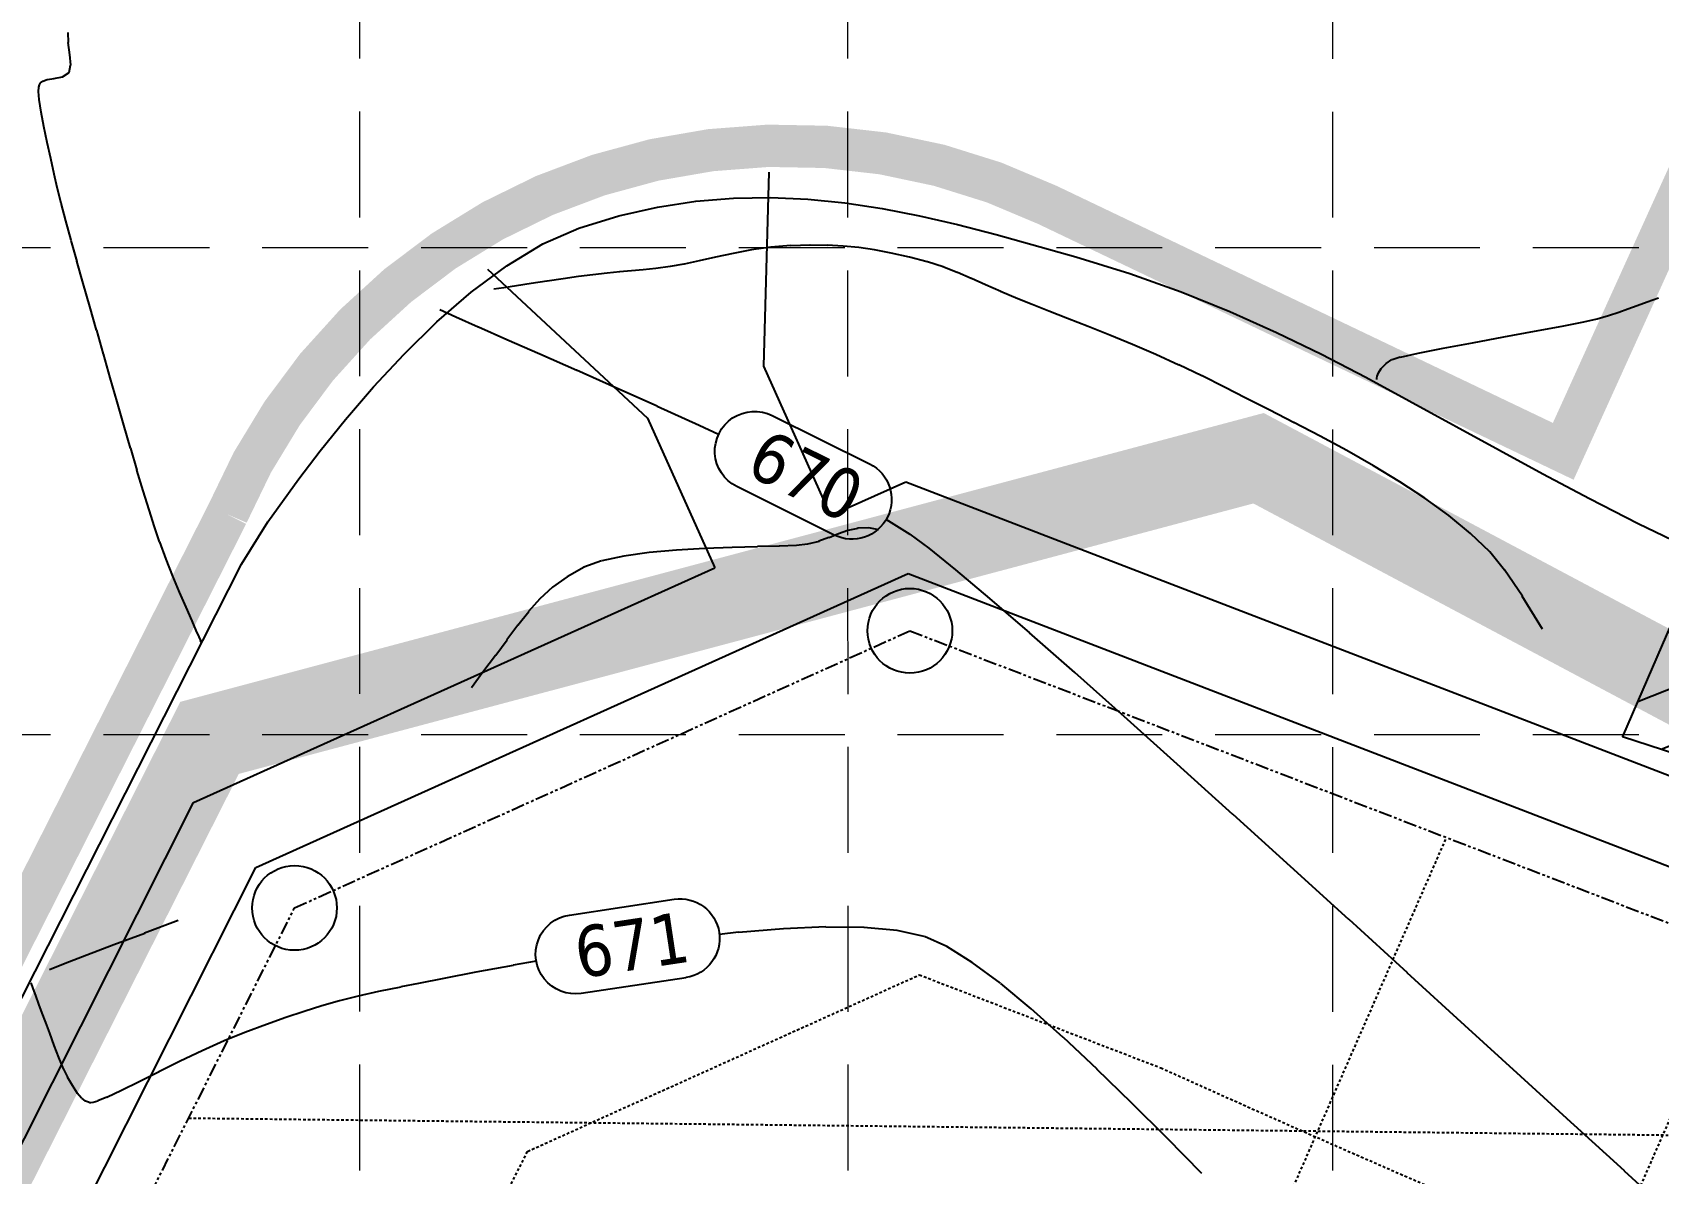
# Model space of a CAD drawing. Header units: inches. Extents: x 6967 to 7890, y 13663 to 15138.
# Drawn here: x 7183.2 to 7260, y 14356.8 to 14410.6 of the extents above; entities that cross this region are included whole.
import ezdxf

# ---------------------------------------------------------------- set-up
doc = ezdxf.new("R2010")
doc.units = ezdxf.units.IN
doc.header["$MEASUREMENT"] = 0
for name, pattern in [('CENTER2', [1.125, 0.75, -0.125, 0.125, -0.125]), ('DASHED', [0.75, 0.5, -0.25]), ('HIDDEN', [0.375, 0.25, -0.125]), ('xGWI003pt$0$HIDDEN2', [0.1875, 0.125, -0.0625]), ('xGWI003pt$0$PHANTOM2', [1.25, 0.625, -0.125, 0.125, -0.125, 0.125, -0.125])]:
    doc.linetypes.add(name, pattern=pattern)
for name, color, linetype in [('EC', 35, 'Continuous'), ('GRID', 254, 'HIDDEN'), ('LIMITS OF DISTURBANCE', 1, 'HIDDEN'), ('PC', 35, 'Continuous'), ('SILT FENCE', 200, 'Continuous'), ('V-ROAD-BACK-P', 2, 'Continuous'), ('V-STRM-CNTR-E', 11, 'CENTER2'), ('V-STRM-UNDR-E', 15, 'Continuous'), ('XGWI003AR$0$C-SITE-WALK-N', 2, 'Continuous'), ('xGWI003pt$0$C-BNDY-E', 3, 'xGWI003pt$0$PHANTOM2'), ('xGWI003pt$0$C-EASE-WATR-N', 2, 'xGWI003pt$0$HIDDEN2'), ('xGWI003pt$0$C-ESMT-ELEC', 14, 'xGWI003pt$0$HIDDEN2'), ('xGWI003pt$0$TXU-ESMT', 2, 'xGWI003pt$0$HIDDEN2'), ('XGWI003WS$0$C-UTIL-BORE-N', 6, 'Continuous')]:
    doc.layers.add(name, color=color, linetype=linetype)
doc.styles.add('L50', font='TAHOMA.TTF', dxfattribs={"height": 2})

msp = doc.modelspace()

# ---------------------------------------------------------------- hatches: boundary and pattern name
at = {"layer": 'XGWI003WS$0$C-UTIL-BORE-N'}
h = msp.add_hatch(dxfattribs=at)
h.set_pattern_fill('ANSI31', color=256, scale=20, angle=-23.3952, style=0)
h.set_pattern_definition([(21.604805, (-5524.6188, 4325.7962), (-0.9205063, 2.32436403), [])])
h.paths.add_polyline_path([(7262.152, 14376.155), (7305.814, 14477.076), (7302.143, 14478.664), (7258.33, 14377.395)])

# ---------------------------------------------------------------- linework, layer by layer
at = {"layer": 'defpoints'}
for centre in [(7224.672, 14382.394), (7195.614, 14369.308)]:
    msp.add_circle(centre, 2, dxfattribs=at)
at = {"layer": 'EC', "color": 35, "extrusion": (0.999591, 0.028593, 0), "elevation": 7594.026}
msp.add_lwpolyline([(14198.843, 670), (14199.31, 670)], dxfattribs=at)
at = {"layer": 'EC', "color": 35}
for points, elevation in [([(7185.002, 14409.597), (7184.927, 14410.176)], 670), ([(7184.665, 14408.548), (7184.971, 14408.748)], 670), ([(7183.934, 14405.457), (7183.776, 14406.202)], 670), ([(7184.103, 14404.692), (7183.934, 14405.457)], 670), ([(7184.267, 14403.948), (7184.103, 14404.692)], 670), ([(7184.595, 14402.589), (7184.41, 14403.326)], 670), ([(7223.007, 14400.377), (7222.261, 14400.486)], 670), ([(7223.794, 14400.228), (7223.007, 14400.377)], 670), ([(7216.325, 14400.217), (7215.497, 14400.037)], 670), ([(7224.653, 14400.037), (7223.794, 14400.228)], 670), ([(7208.297, 14399.015), (7207.54, 14398.904)], 670), ([(7209.029, 14399.118), (7208.297, 14399.015)], 670), ([(7209.697, 14399.206), (7209.029, 14399.118)], 670), ([(7211.522, 14399.39), (7210.966, 14399.341)], 670), ([(7227.57, 14399.032), (7226.916, 14399.312)], 670), ([(7185.948, 14397.705), (7185.638, 14398.793)], 670), ([(7206.102, 14398.687), (7205.498, 14398.595)], 670), ([(7228.96, 14398.411), (7228.239, 14398.732)], 670), ([(7186.267, 14396.592), (7185.948, 14397.705)], 670), ([(7231.234, 14397.491), (7230.445, 14397.8)], 670), ([(7258.144, 14397.432), (7258.583, 14397.59)], 669), ([(7233.087, 14396.762), (7232.121, 14397.144)], 670), ([(7234.114, 14396.348), (7233.087, 14396.762)], 670), ([(7252.723, 14396.268), (7254.172, 14396.535)], 669), ([(7254.172, 14396.535), (7255.47, 14396.777)], 669), ([(7255.47, 14396.777), (7256.495, 14396.979)], 669), ([(7256.495, 14396.979), (7257.125, 14397.121)], 669), ([(7257.125, 14397.121), (7257.669, 14397.278)], 669), ([(7236.279, 14395.435), (7235.184, 14395.905)], 670), ([(7186.913, 14394.336), (7186.59, 14395.466)], 670), ([(7237.38, 14394.942), (7236.279, 14395.435)], 670), ([(7247.164, 14395.011), (7247.436, 14395.207)], 669), ([(7187.237, 14393.208), (7186.913, 14394.336)], 670), ([(7246.797, 14394.582), (7246.932, 14394.782)], 669), ([(7241.632, 14392.825), (7240.529, 14393.383)], 670), ([(7244.042, 14391.582), (7242.811, 14392.223)], 670), ([(7245.301, 14390.901), (7244.042, 14391.582)], 670), ([(7247.803, 14389.433), (7246.563, 14390.184)], 670), ([(7248.996, 14388.65), (7247.803, 14389.433)], 670), ([(7189.008, 14387.299), (7188.747, 14388.106)], 670), ([(7250.119, 14387.836), (7248.996, 14388.65)], 670), ([(7223.203, 14387.168), (7222.733, 14387.253)], 671), ([(7189.871, 14384.977), (7189.553, 14385.776)], 670), ([(7212.366, 14386.089), (7211.161, 14385.924)], 671), ([(7217.476, 14386.365), (7216.282, 14386.332)], 671), ([(7219.316, 14386.428), (7218.508, 14386.394)], 671), ([(7219.834, 14386.481), (7219.316, 14386.428)], 671), ([(7209.285, 14385.398), (7208.483, 14384.948)], 671), ([(7190.188, 14384.216), (7189.871, 14384.977)], 670), ([(7207.8, 14384.448), (7207.204, 14383.897)], 671), ([(7208.483, 14384.948), (7207.8, 14384.448)], 671), ([(7190.493, 14383.508), (7190.188, 14384.216)], 670), ([(7207.204, 14383.897), (7206.667, 14383.298)], 671), ([(7190.974, 14382.415), (7190.775, 14382.868)], 670), ([(7191.105, 14382.114), (7190.974, 14382.415)], 670)]:
    msp.add_lwpolyline(points, dxfattribs=dict(at, elevation=elevation))
at = {"layer": 'EC', "color": 35, "extrusion": (0.995569, 0.094036, 0), "elevation": 8508.179}
msp.add_lwpolyline([(13669.595, 670), (13670.099, 670)], dxfattribs=at)
at = {"layer": 'EC', "color": 35, "extrusion": (0.975421, -0.220351, 0), "elevation": 3833.381}
msp.add_lwpolyline([(15637.807, 670), (15638.162, 670)], dxfattribs=at)
at = {"layer": 'EC', "color": 35, "extrusion": (0.998365, -0.057166, 0), "elevation": 6348.145}
msp.add_lwpolyline([(14794.947, 670), (14795.157, 670)], dxfattribs=at)
at = {"layer": 'EC', "color": 35, "extrusion": (0.971897, -0.235406, 0), "elevation": 3589.918}
msp.add_lwpolyline([(15694.207, 670), (15694.312, 670)], dxfattribs=at)
at = {"layer": 'EC', "color": 35, "extrusion": (0.908614, -0.417637, 0), "elevation": 509.704}
msp.add_lwpolyline([(16091.586, 670), (16091.628, 670)], dxfattribs=at)
at = {"layer": 'EC', "color": 35, "extrusion": (0.817747, -0.575578, 0), "elevation": -2418.693}
msp.add_lwpolyline([(15916.979, 670), (15917.047, 670)], dxfattribs=at)
at = {"layer": 'EC', "color": 35, "extrusion": (-0.636659, 0.771145, 0), "elevation": 6537.343}
msp.add_lwpolyline([(-14712.77, 670), (-14712.904, 670)], dxfattribs=at)
at = {"layer": 'EC', "color": 35, "extrusion": (0.357322, -0.933981, 0), "elevation": -10890.219}
msp.add_lwpolyline([(11857.888, 670), (11858.105, 670)], dxfattribs=at)
at = {"layer": 'EC', "color": 35, "extrusion": (-0.160479, 0.987039, 0), "elevation": 13068.809}
msp.add_lwpolyline([(-9403.073, 670), (-9403.401, 670)], dxfattribs=at)
at = {"layer": 'EC', "color": 35, "extrusion": (0.178096, -0.984013, 0), "elevation": -12898.645}
msp.add_lwpolyline([(9635.489, 670), (9635.903, 670)], dxfattribs=at)
at = {"layer": 'EC', "color": 35, "extrusion": (0.997751, 0.067033, 0), "elevation": 8133.174}
msp.add_lwpolyline([(13893.54, 670), (13893.915, 670)], dxfattribs=at)
at = {"layer": 'EC', "color": 35, "extrusion": (0.989611, 0.143774, 0), "elevation": 9180.349}
msp.add_lwpolyline([(13224.388, 670), (13224.983, 670)], dxfattribs=at)
at = {"layer": 'EC', "color": 35, "extrusion": (0.982524, 0.186138, 0), "elevation": 9739.769}
msp.add_lwpolyline([(12817.262, 670), (12817.961, 670)], dxfattribs=at)
at = {"layer": 'EC', "color": 35, "extrusion": (0.974492, 0.224421, 0), "elevation": 10233.56}
msp.add_lwpolyline([(12423.598, 670), (12424.237, 670)], dxfattribs=at)
at = {"layer": 'EC', "color": 35, "extrusion": (0.966994, 0.254798, 0), "elevation": 10617.211}
msp.add_lwpolyline([(12095.738, 670), (12096.603, 670)], dxfattribs=at)
at = {"layer": 'EC', "color": 35, "extrusion": (0.964871, 0.262726, 0), "elevation": 10716.126}
msp.add_lwpolyline([(12007.238, 670), (12008.193, 670)], dxfattribs=at)
at = {"layer": 'EC', "color": 35, "extrusion": (0.963377, 0.26815, 0), "elevation": 10783.513}
msp.add_lwpolyline([(11945.726, 670), (11946.755, 670)], dxfattribs=at)
at = {"layer": 'EC', "color": 35, "extrusion": (0.184316, -0.982867, 0), "elevation": -12823.414}
msp.add_lwpolyline([(9747.767, 670), (9746.88, 670)], dxfattribs=at)
at = {"layer": 'EC', "color": 35, "extrusion": (0.138122, -0.990415, 0), "elevation": -13265.501}
msp.add_lwpolyline([(9137.952, 670), (9137.033, 670)], dxfattribs=at)
at = {"layer": 'EC', "color": 35, "extrusion": (0.07486, -0.997194, 0), "elevation": -13819.754}
msp.add_lwpolyline([(8276.818, 670), (8275.874, 670)], dxfattribs=at)
at = {"layer": 'EC', "color": 35, "extrusion": (0.025109, -0.999685, 0), "elevation": -14214.771}
msp.add_lwpolyline([(7579.264, 670), (7578.363, 670)], dxfattribs=at)
at = {"layer": 'EC', "color": 35, "extrusion": (-0.007395, -0.999973, 0), "elevation": -14453.596}
msp.add_lwpolyline([(7114.078, 670), (7113.263, 670)], dxfattribs=at)
at = {"layer": 'EC', "color": 35, "extrusion": (-0.049263, -0.998786, 0), "elevation": -14738.828}
msp.add_lwpolyline([(6503.337, 670), (6502.576, 670)], dxfattribs=at)
at = {"layer": 'EC', "color": 35, "extrusion": (-0.096885, -0.995296, 0), "elevation": -15032.471}
msp.add_lwpolyline([(5793.087, 670), (5792.346, 670)], dxfattribs=at)
at = {"layer": 'EC', "color": 35, "extrusion": (0.962347, 0.271825, 0), "elevation": 10829.023}
msp.add_lwpolyline([(11903.398, 670), (11904.486, 670)], dxfattribs=at)
at = {"layer": 'EC', "color": 35, "extrusion": (0.126473, -0.99197, 0), "elevation": -13371.668}
msp.add_lwpolyline([(8976.582, 670), (8975.903, 670)], dxfattribs=at)
at = {"layer": 'EC', "color": 35, "extrusion": (0.17116, -0.985243, 0), "elevation": -12952.46}
msp.add_lwpolyline([(9572.202, 670), (9571.536, 670)], dxfattribs=at)
at = {"layer": 'EC', "color": 35, "extrusion": (0.211551, -0.977367, 0), "elevation": -12547.66}
msp.add_lwpolyline([(10097.74, 670), (10097.004, 670)], dxfattribs=at)
at = {"layer": 'EC', "color": 35, "extrusion": (0.223297, -0.97475, 0), "elevation": -12425.244}
msp.add_lwpolyline([(10248.793, 670), (10247.997, 670)], dxfattribs=at)
at = {"layer": 'EC', "color": 35, "extrusion": (-0.255606, -0.966781, 0), "elevation": -15768.348}
msp.add_lwpolyline([(3304.787, 670), (3303.916, 670)], dxfattribs=at)
at = {"layer": 'EC', "color": 35, "extrusion": (-0.309415, -0.950927, 0), "elevation": -15928.85}
msp.add_lwpolyline([(2416.181, 670), (2415.402, 670)], dxfattribs=at)
at = {"layer": 'EC', "color": 35, "extrusion": (0.148337, -0.988937, 0), "elevation": -13170.465}
msp.add_lwpolyline([(9263.688, 670), (9262.936, 670)], dxfattribs=at)
at = {"layer": 'EC', "color": 35, "extrusion": (0.114439, -0.99343, 0), "elevation": -13479.534}
msp.add_lwpolyline([(8810.844, 670), (8810.165, 670)], dxfattribs=at)
at = {"layer": 'EC', "color": 35, "extrusion": (0.096763, -0.995307, 0), "elevation": -13634.014}
msp.add_lwpolyline([(8570.457, 670), (8569.859, 670)], dxfattribs=at)
at = {"layer": 'EC', "color": 35, "extrusion": (0.090393, -0.995906, 0), "elevation": -13688.57}
msp.add_lwpolyline([(8484.161, 670), (8483.603, 670)], dxfattribs=at)
at = {"layer": 'EC', "color": 35, "extrusion": (0.104969, -0.994475, 0), "elevation": -13562.847}
msp.add_lwpolyline([(8684.326, 670), (8683.729, 670)], dxfattribs=at)
at = {"layer": 'EC', "color": 35, "extrusion": (-0.358087, -0.933688, 0), "elevation": -16032.333}
msp.add_lwpolyline([(1591.474, 670), (1590.747, 670)], dxfattribs=at)
at = {"layer": 'EC', "color": 35, "extrusion": (-0.409583, -0.912273, 0), "elevation": -16096.136}
msp.add_lwpolyline([(696.657, 670), (695.924, 670)], dxfattribs=at)
at = {"layer": 'EC', "color": 35, "extrusion": (0.147448, -0.98907, 0), "elevation": -13178.78}
msp.add_lwpolyline([(9249.784, 670), (9249.301, 670)], dxfattribs=at)
at = {"layer": 'EC', "color": 35, "extrusion": (0.150083, -0.988673, 0), "elevation": -13154.087}
msp.add_lwpolyline([(9286.179, 670), (9285.477, 670)], dxfattribs=at)
at = {"layer": 'EC', "color": 35, "extrusion": (0.388492, 0.921452, 0), "elevation": 16075.84}
msp.add_lwpolyline([(-1068.346, 670), (-1067.465, 670)], dxfattribs=at)
at = {"layer": 'EC', "color": 35, "extrusion": (-0.37049, -0.928837, 0), "elevation": -16052.009}
msp.add_lwpolyline([(1381.663, 670), (1380.938, 670)], dxfattribs=at)
at = {"layer": 'EC', "color": 35, "extrusion": (0.340156, -0.940369, 0), "elevation": -11070.005}
msp.add_lwpolyline([(11724.146, 669), (11724.714, 669)], dxfattribs=at)
at = {"layer": 'EC', "color": 35, "extrusion": (-0.364382, -0.93125, 0), "elevation": -16042.589}
msp.add_lwpolyline([(1488.851, 670), (1487.899, 670)], dxfattribs=at)
at = {"layer": 'EC', "color": 35, "extrusion": (0.310192, -0.950674, 0), "elevation": -11435.846}
msp.add_lwpolyline([(11365.597, 669), (11366.096, 669)], dxfattribs=at)
at = {"layer": 'EC', "color": 35, "extrusion": (0.352628, -0.935764, 0), "elevation": -10913.163}
msp.add_lwpolyline([(11869.309, 669), (11869.776, 669)], dxfattribs=at)
at = {"layer": 'EC', "color": 35, "extrusion": (-0.352581, 0.935781, 0), "elevation": 10913.755}
msp.add_lwpolyline([(-11869.231, 669), (-11869.732, 669)], dxfattribs=at)
at = {"layer": 'EC', "color": 35, "extrusion": (0.96122, 0.275784, 0), "elevation": 10877.936}
msp.add_lwpolyline([(11855.254, 670), (11856.424, 670)], dxfattribs=at)
at = {"layer": 'EC', "color": 35, "extrusion": (-0.382702, -0.923872, 0), "elevation": -16068.891}
msp.add_lwpolyline([(1175.036, 670), (1173.878, 670)], dxfattribs=at)
at = {"layer": 'EC', "color": 35, "extrusion": (0.183874, -0.98295, 0), "elevation": -12817.224}
msp.add_lwpolyline([(9773.247, 669), (9774.661, 669)], dxfattribs=at)
at = {"layer": 'EC', "color": 35, "extrusion": (0.180761, -0.983527, 0), "elevation": -12848.11}
msp.add_lwpolyline([(9734.027, 669), (9735.532, 669)], dxfattribs=at)
at = {"layer": 'EC', "color": 35, "extrusion": (-0.701742, 0.712431, 0), "elevation": 5169.82}
msp.add_lwpolyline([(-15264.362, 669), (-15264.688, 669)], dxfattribs=at)
at = {"layer": 'EC', "color": 35, "extrusion": (0.285592, -0.958351, 0), "elevation": -11725.852}
msp.add_lwpolyline([(11056.75, 669), (11057.159, 669)], dxfattribs=at)
at = {"layer": 'EC', "color": 35, "extrusion": (0.210798, -0.97753, 0), "elevation": -12544.024}
msp.add_lwpolyline([(10119.477, 669), (10120.342, 669)], dxfattribs=at)
at = {"layer": 'EC', "color": 35, "extrusion": (0.191653, -0.981463, 0), "elevation": -12739.421}
msp.add_lwpolyline([(9873.249, 669), (9874.449, 669)], dxfattribs=at)
at = {"layer": 'EC', "color": 35, "extrusion": (0.426781, 0.904355, 0), "elevation": 16106.914}
msp.add_lwpolyline([(-402.871, 670), (-401.667, 670)], dxfattribs=at)
at = {"layer": 'EC', "color": 35, "extrusion": (-0.448826, -0.893619, 0), "elevation": -16111.95}
msp.add_lwpolyline([(9.03, 670), (7.845, 670)], dxfattribs=at)
at = {"layer": 'EC', "color": 35, "extrusion": (0.989555, -0.144154, 0), "elevation": 5096.038}
msp.add_lwpolyline([(15288.615, 669), (15288.723, 669)], dxfattribs=at)
at = {"layer": 'EC', "color": 35, "extrusion": (0.999994, 0.00337, 0), "elevation": 7295.195}
msp.add_lwpolyline([(14369.758, 669), (14369.811, 669)], dxfattribs=at)
at = {"layer": 'EC', "color": 35, "extrusion": (0.935968, -0.352084, 0), "elevation": 1714.669}
msp.add_lwpolyline([(16024.187, 669), (16024.355, 669)], dxfattribs=at)
at = {"layer": 'EC', "color": 35, "extrusion": (-0.456272, -0.88984, 0), "elevation": -16111.464}
msp.add_lwpolyline([(-124.382, 670), (-125.508, 670)], dxfattribs=at)
at = {"layer": 'EC', "color": 35, "extrusion": (0.961035, 0.276427, 0), "elevation": 10885.855}
msp.add_lwpolyline([(11844.473, 670), (11845.63, 670)], dxfattribs=at)
at = {"layer": 'EC', "color": 35, "extrusion": (0.45413, 0.890935, 0), "elevation": 16111.719}
msp.add_lwpolyline([(83.062, 670), (84.386, 670)], dxfattribs=at)
at = {"layer": 'EC', "color": 35, "extrusion": (0.960355, 0.278781, 0), "elevation": 10914.841}
msp.add_lwpolyline([(11816.641, 670), (11817.767, 670)], dxfattribs=at)
at = {"layer": 'EC', "color": 35, "extrusion": (0.959251, 0.282556, 0), "elevation": 10961.243}
msp.add_lwpolyline([(11772.532, 670), (11773.611, 670)], dxfattribs=at)
at = {"layer": 'EC', "color": 35, "extrusion": (-0.494006, -0.869459, 0), "elevation": -16091.514}
msp.add_lwpolyline([(-808.25, 670), (-809.701, 670)], dxfattribs=at)
at = {"layer": 'EC', "color": 35, "extrusion": (0.957596, 0.288113, 0), "elevation": 11029.31}
msp.add_lwpolyline([(11707.769, 670), (11708.786, 670)], dxfattribs=at)
at = {"layer": 'EC', "color": 35, "extrusion": (0.95517, 0.296058, 0), "elevation": 11126.188}
msp.add_lwpolyline([(11614.802, 670), (11615.742, 670)], dxfattribs=at)
at = {"layer": 'EC', "color": 35, "extrusion": (0.633852, 0.773454, 0), "elevation": 15723.836}
msp.add_lwpolyline([(3510.799, 670), (3512.128, 670)], dxfattribs=at)
at = {"layer": 'EC', "color": 35, "extrusion": (0.945994, 0.324185, 0), "elevation": 11464.898}
msp.add_lwpolyline([(11278.988, 670), (11279.73, 670)], dxfattribs=at)
at = {"layer": 'EC', "color": 35, "extrusion": (0.937457, 0.3481, 0), "elevation": 11747.592}
msp.add_lwpolyline([(10983.364, 670), (10984.241, 670)], dxfattribs=at)
at = {"layer": 'EC', "color": 35, "extrusion": (0.242995, -0.970028, 0), "elevation": -12200.897}
msp.add_lwpolyline([(10499.843, 671), (10499.282, 671)], dxfattribs=at)
at = {"layer": 'EC', "color": 35, "extrusion": (0.341175, -0.94, 0), "elevation": -11060.008}
msp.add_lwpolyline([(11696.012, 671), (11695.505, 671)], dxfattribs=at)
at = {"layer": 'EC', "color": 35, "extrusion": (0.377265, -0.926105, 0), "elevation": -10599.501}
msp.add_lwpolyline([(12115.388, 671), (12114.91, 671)], dxfattribs=at)
at = {"layer": 'EC', "color": 35, "extrusion": (0.336966, -0.941517, 0), "elevation": -11112.237}
msp.add_lwpolyline([(11647.364, 671), (11646.898, 671)], dxfattribs=at)
at = {"layer": 'EC', "color": 35, "extrusion": (0.217467, -0.976068, 0), "elevation": -12472.317}
msp.add_lwpolyline([(10178.113, 671), (10177.633, 671)], dxfattribs=at)
at = {"layer": 'EC', "color": 35, "extrusion": (0.040423, -0.999183, 0), "elevation": -14083.532}
msp.add_lwpolyline([(7798.4, 671), (7797.871, 671)], dxfattribs=at)
at = {"layer": 'EC', "color": 35, "extrusion": (0.691259, 0.722607, 0), "elevation": 15408.564}
msp.add_lwpolyline([(4704.153, 670), (4705.409, 670)], dxfattribs=at)
at = {"layer": 'EC', "color": 35, "extrusion": (0.211454, -0.977388, 0), "elevation": -12535.796}
msp.add_lwpolyline([(10090.068, 671), (10088.995, 671)], dxfattribs=at)
at = {"layer": 'EC', "color": 35, "extrusion": (0.088862, -0.996044, 0), "elevation": -13688.276}
msp.add_lwpolyline([(8463.507, 671), (8462.204, 671)], dxfattribs=at)
at = {"layer": 'EC', "color": 35, "extrusion": (0.058006, -0.998316, 0), "elevation": -13943.549}
msp.add_lwpolyline([(8037.328, 671), (8035.999, 671)], dxfattribs=at)
at = {"layer": 'EC', "color": 35, "extrusion": (0.038389, -0.999263, 0), "elevation": -14098.7}
msp.add_lwpolyline([(7763.242, 671), (7761.949, 671)], dxfattribs=at)
at = {"layer": 'EC', "color": 35, "extrusion": (0.02755, -0.99962, 0), "elevation": -14182.067}
msp.add_lwpolyline([(7612.107, 671), (7611.074, 671)], dxfattribs=at)
at = {"layer": 'EC', "color": 35, "extrusion": (0.775996, 0.630738, 0), "elevation": 14701.443}
msp.add_lwpolyline([(6588.316, 670), (6589.422, 670)], dxfattribs=at)
at = {"layer": 'EC', "color": 35, "extrusion": (0.339716, -0.940528, 0), "elevation": -11080.766}
msp.add_lwpolyline([(11668.36, 671), (11667.48, 671)], dxfattribs=at)
at = {"layer": 'EC', "color": 35, "extrusion": (0.826975, 0.562239, 0), "elevation": 14085.802}
msp.add_lwpolyline([(7816.971, 670), (7818.473, 670)], dxfattribs=at)
at = {"layer": 'EC', "color": 35, "extrusion": (0.915539, 0.402229, 0), "elevation": 12368.642}
msp.add_lwpolyline([(10275.74, 670), (10276.439, 670)], dxfattribs=at)
at = {"layer": 'EC', "color": 35, "extrusion": (0.851035, 0.525109, 0), "elevation": 13726.241}
msp.add_lwpolyline([(8430.551, 670), (8432.387, 670)], dxfattribs=at)
at = {"layer": 'EC', "color": 35, "extrusion": (0.785824, -0.61845, 0), "elevation": -3232.173}
msp.add_lwpolyline([(15759.708, 671), (15758.886, 671)], dxfattribs=at)
at = {"layer": 'EC', "color": 35, "extrusion": (0.920069, 0.391757, 0), "elevation": 12250.61}
msp.add_lwpolyline([(10415.166, 670), (10415.361, 670)], dxfattribs=at)
at = {"layer": 'EC', "color": 35, "extrusion": (0.922687, 0.385551, 0), "elevation": 12180.17}
msp.add_lwpolyline([(10497.365, 670), (10497.456, 670)], dxfattribs=at)
at = {"layer": 'EC', "color": 35, "extrusion": (0.805854, -0.592114, 0), "elevation": -2709.05}
msp.add_lwpolyline([(15856.331, 671), (15855.417, 671)], dxfattribs=at)
at = {"layer": 'EC', "color": 35, "extrusion": (0.805054, -0.593202, 0), "elevation": -2730.477}
msp.add_lwpolyline([(15853.514, 671), (15852.655, 671)], dxfattribs=at)
at = {"layer": 'EC', "color": 35, "extrusion": (0.791374, -0.611332, 0), "elevation": -3089.774}
msp.add_lwpolyline([(15785.642, 671), (15784.657, 671)], dxfattribs=at)
at = {"layer": 'EC', "color": 35, "extrusion": (0.812104, -0.583513, 0), "elevation": -2540.371}
msp.add_lwpolyline([(15882.336, 671), (15881.424, 671)], dxfattribs=at)
at = {"layer": 'EC', "color": 35, "extrusion": (0.352403, -0.935848, 0), "elevation": -10913.104}
msp.add_lwpolyline([(11790.751, 671), (11789.195, 671)], dxfattribs=at)
at = {"layer": 'EC', "color": 35, "extrusion": (-0.356083, 0.934454, 0), "elevation": 10866.626}
msp.add_lwpolyline([(-11835.29, 671), (-11833.6, 671)], dxfattribs=at)
at = {"layer": 'EC', "color": 35, "extrusion": (-0.352577, 0.935783, 0), "elevation": 10910.922}
msp.add_lwpolyline([(-11791.214, 671), (-11789.852, 671)], dxfattribs=at)
at = {"layer": 'EC', "color": 35, "extrusion": (0.377504, -0.926008, 0), "elevation": -10591.377}
msp.add_lwpolyline([(12076.641, 671), (12075.845, 671)], dxfattribs=at)
at = {"layer": 'EC', "color": 35, "extrusion": (0.358644, -0.933474, 0), "elevation": -10834.151}
msp.add_lwpolyline([(11860.439, 671), (11859.33, 671)], dxfattribs=at)
at = {"layer": 'GRID', "color": 252, "linetype": 'HIDDEN', "lineweight": 0, "ltscale": 20}
for p, q in [((7198.696, 13779.412), (7198.701, 15112.656)), ((7221.761, 13779.409), (7221.737, 15112.651)), ((7244.621, 13779.405), (7244.667, 15112.648)), ((6991.593, 14400.5), (7865.68, 14400.5)), ((6991.593, 14377.497), (7865.68, 14377.497))]:
    msp.add_line(p, q, dxfattribs=at)
at = {"layer": 'LIMITS OF DISTURBANCE', "linetype": 'DASHED', "ltscale": 25, "const_width": 2}
msp.add_lwpolyline([(7626.68, 14301.006), (7537.696, 14305.63), (7486.929, 14312.377), (7396.549, 14337.663), (7372.92, 14344.826), (7341.409, 14355.654), (7272.761, 14383.79), (7321.112, 14493.627), (7084.447, 14614.894), (7078.433, 14602.87), (7300.437, 14489.887), (7255.526, 14390.868), (7231.156, 14402.508, 0.426649), (7192.435, 14387.891), (7143.122, 14290.437, 0.055483), (7100.956, 14177.591), (7091.992, 14135.021), (7118.278, 14130.517), (7275.487, 14103.266), (7373.361, 14083.725), (7470.495, 14064.556), (7646.846, 14024.455)], format="xyb", dxfattribs=at)
at = {"layer": 'PC', "color": 25}
for points, elevation in [([(7203.227, 14397.2), (7202.477, 14397.545)], 670), ([(7207.195, 14395.454), (7205.633, 14396.138)], 670), ([(7215.634, 14391.662), (7214.726, 14392.085)], 670), ([(7226.846, 14385.267), (7225.578, 14386.29)], 670), ([(7232.459, 14380.419), (7230.327, 14382.292)], 670), ([(7237.3, 14376.095), (7234.797, 14378.34)], 670), ([(7239.929, 14373.724), (7237.3, 14376.095)], 670), ([(7245.399, 14368.759), (7242.642, 14371.265)], 670), ([(7218.702, 14368.327), (7216.58, 14368.155)], 671), ([(7220.696, 14368.41), (7218.702, 14368.327)], 671), ([(7226.417, 14367.482), (7225.359, 14367.952)], 671), ([(7204.177, 14366.269), (7202.672, 14365.978)], 671), ([(7183.542, 14364.771), (7183.397, 14365.167)], 671), ([(7198.622, 14365.146), (7197.743, 14364.923)], 671), ([(7199.574, 14365.362), (7198.622, 14365.146)], 671), ([(7201.472, 14365.741), (7200.632, 14365.576)], 671), ([(7183.703, 14364.34), (7183.542, 14364.771)], 671), ([(7183.873, 14363.892), (7183.703, 14364.34)], 671), ([(7194.289, 14363.8), (7193.273, 14363.427)], 671), ([(7195.211, 14364.129), (7194.289, 14363.8)], 671), ([(7253.524, 14361.347), (7250.88, 14363.76)], 670), ([(7184.264, 14362.817), (7184.059, 14363.388)], 671), ([(7184.478, 14362.241), (7184.264, 14362.817)], 671), ([(7192.284, 14363.03), (7191.252, 14362.567)], 671), ([(7190.214, 14362.071), (7189.207, 14361.571)], 671), ([(7191.252, 14362.567), (7190.214, 14362.071)], 671), ([(7185.361, 14360.553), (7185.132, 14360.917)], 671), ([(7187.438, 14360.686), (7186.75, 14360.363)], 671), ([(7185.954, 14360.111), (7185.88, 14360.13)], 671), ([(7185.992, 14360.107), (7185.954, 14360.111)], 671)]:
    msp.add_lwpolyline(points, dxfattribs=dict(at, elevation=elevation))
at = {"layer": 'PC', "color": 25, "extrusion": (-0.406007, -0.91387, 0), "elevation": -16081.729}
msp.add_lwpolyline([(738.615, 670), (737.447, 670)], dxfattribs=at)
at = {"layer": 'PC', "color": 25, "extrusion": (-0.401906, -0.915681, 0), "elevation": -16078.256}
msp.add_lwpolyline([(812.172, 670), (810.711, 670)], dxfattribs=at)
at = {"layer": 'PC', "color": 25, "extrusion": (-0.402441, -0.915446, 0), "elevation": -16078.73}
msp.add_lwpolyline([(806.381, 670), (804.483, 670)], dxfattribs=at)
at = {"layer": 'PC', "color": 25, "extrusion": (-0.405248, -0.914207, 0), "elevation": -16081.129}
msp.add_lwpolyline([(759.069, 670), (757.028, 670)], dxfattribs=at)
at = {"layer": 'PC', "color": 25, "extrusion": (0.409471, 0.912323, 0), "elevation": 16084.468}
msp.add_lwpolyline([(-686.833, 670), (-684.699, 670)], dxfattribs=at)
at = {"layer": 'PC', "color": 25, "extrusion": (-0.415208, -0.909726, 0), "elevation": -16088.474}
msp.add_lwpolyline([(587.714, 670), (585.537, 670)], dxfattribs=at)
at = {"layer": 'PC', "color": 25, "linetype": 'Continuous', "extrusion": (-0.44568, -0.895192, 0)}
for points, elevation in [([(47.174, 670), (52.309, 670)], -16101.104), ([(52.309, 670), (47.174, 670)], -16097.356)]:
    msp.add_lwpolyline(points, dxfattribs=dict(at, elevation=elevation))
at = {"layer": 'PC', "color": 25, "extrusion": (-0.526697, -0.850053, 0), "elevation": -16034.889}
msp.add_lwpolyline([(-1436.197, 670), (-1437.522, 670)], dxfattribs=at)
at = {"layer": 'PC', "color": 25, "extrusion": (-0.591783, -0.806097, 0), "elevation": -15872.724}
msp.add_lwpolyline([(-2689.045, 670), (-2690.16, 670)], dxfattribs=at)
at = {"layer": 'PC', "color": 25, "extrusion": (-0.64442, -0.764671, 0), "elevation": -15657.129}
msp.add_lwpolyline([(-3741.91, 670), (-3743.999, 670)], dxfattribs=at)
at = {"layer": 'PC', "color": 25, "extrusion": (-0.654056, -0.756446, 0), "elevation": -15608.469}
msp.add_lwpolyline([(-3937.47, 670), (-3939.961, 670)], dxfattribs=at)
at = {"layer": 'PC', "color": 25, "extrusion": (-0.664508, -0.747281, 0), "elevation": -15552.243}
msp.add_lwpolyline([(-4148.093, 670), (-4151.221, 670)], dxfattribs=at)
at = {"layer": 'PC', "color": 25, "extrusion": (0.671478, 0.741024, 0), "elevation": 15512.734}
msp.add_lwpolyline([(4283.015, 670), (4286.677, 670)], dxfattribs=at)
at = {"layer": 'PC', "color": 25, "linetype": 'Continuous', "extrusion": (0.149176, -0.988811, 0)}
for points, elevation in [([(9271.442, 671), (9276.444, 671)], -13132.841), ([(9276.444, 671), (9271.442, 671)], -13129.098)]:
    msp.add_lwpolyline(points, dxfattribs=dict(at, elevation=elevation))
at = {"layer": 'PC', "color": 25, "extrusion": (0.109433, -0.993994, 0), "elevation": -13492.131}
msp.add_lwpolyline([(8745.588, 671), (8744.68, 671)], dxfattribs=at)
at = {"layer": 'PC', "color": 25, "extrusion": (-0.012597, -0.999921, 0), "elevation": -14458.226}
msp.add_lwpolyline([(7040.941, 671), (7039.13, 671)], dxfattribs=at)
at = {"layer": 'PC', "color": 25, "extrusion": (-0.092832, -0.995682, 0), "elevation": -14976.823}
msp.add_lwpolyline([(5859.045, 671), (5857.466, 671)], dxfattribs=at)
at = {"layer": 'PC', "color": 25, "extrusion": (-0.219577, -0.975595, 0), "elevation": -15603.829}
msp.add_lwpolyline([(3894.146, 671), (3892.834, 671)], dxfattribs=at)
at = {"layer": 'PC', "color": 25, "extrusion": (-0.673543, -0.739148, 0), "elevation": -15500.731}
msp.add_lwpolyline([(-4318.811, 670), (-4322.545, 670)], dxfattribs=at)
at = {"layer": 'PC', "color": 25, "extrusion": (-0.527078, -0.849817, 0), "elevation": -16018.614}
msp.add_lwpolyline([(-1430.236, 671), (-1431.655, 671)], dxfattribs=at)
at = {"layer": 'PC', "color": 25, "extrusion": (0.183263, -0.983064, 0), "elevation": -12802.701}
msp.add_lwpolyline([(9716.76, 671), (9714.974, 671)], dxfattribs=at)
at = {"layer": 'PC', "color": 25, "extrusion": (0.174377, -0.984679, 0), "elevation": -12889.938}
msp.add_lwpolyline([(9601.846, 671), (9600.733, 671)], dxfattribs=at)
at = {"layer": 'PC', "color": 25, "extrusion": (-0.595937, -0.803031, 0), "elevation": -15844.142}
msp.add_lwpolyline([(-2756.012, 671), (-2757.672, 671)], dxfattribs=at)
at = {"layer": 'PC', "color": 25, "extrusion": (0.193895, -0.981022, 0), "elevation": -12696.782}
msp.add_lwpolyline([(9851.474, 671), (9850.251, 671)], dxfattribs=at)
at = {"layer": 'PC', "color": 25, "extrusion": (0.674065, 0.738672, 0), "elevation": 15497.672}
msp.add_lwpolyline([(4326.089, 670), (4329.775, 670)], dxfattribs=at)
at = {"layer": 'PC', "color": 25, "extrusion": (0.938766, 0.344555, 0), "elevation": 11693.122}
msp.add_lwpolyline([(11010.82, 671), (11011.106, 671)], dxfattribs=at)
at = {"layer": 'PC', "color": 25, "extrusion": (0.939411, 0.342793, 0), "elevation": 11672.442}
msp.add_lwpolyline([(11032.376, 671), (11032.74, 671)], dxfattribs=at)
at = {"layer": 'PC', "color": 25, "extrusion": (0.198312, -0.980139, 0), "elevation": -12652.284}
msp.add_lwpolyline([(9906.492, 671), (9905.412, 671)], dxfattribs=at)
at = {"layer": 'PC', "color": 25, "extrusion": (-0.638543, -0.769586, 0), "elevation": -15671.678}
msp.add_lwpolyline([(-3607.969, 671), (-3609.839, 671)], dxfattribs=at)
at = {"layer": 'PC', "color": 25, "extrusion": (-0.321386, 0.946948, 0), "elevation": 11289.648}
msp.add_lwpolyline([(-11430.831, 671), (-11429.922, 671)], dxfattribs=at)
at = {"layer": 'PC', "color": 25, "extrusion": (0.300131, -0.953898, 0), "elevation": -11542.434}
msp.add_lwpolyline([(11176.393, 671), (11175.52, 671)], dxfattribs=at)
at = {"layer": 'PC', "color": 25, "extrusion": (0.274294, -0.961646, 0), "elevation": -11839.674}
msp.add_lwpolyline([(10861.889, 671), (10861.016, 671)], dxfattribs=at)
at = {"layer": 'PC', "color": 25, "extrusion": (-0.666413, -0.745583, 0), "elevation": -15528.39}
msp.add_lwpolyline([(-4179.822, 671), (-4181.867, 671)], dxfattribs=at)
at = {"layer": 'PC', "color": 25, "extrusion": (0.938241, 0.345984, 0), "elevation": 11709.872}
msp.add_lwpolyline([(10990.747, 671), (10991.284, 671)], dxfattribs=at)
at = {"layer": 'PC', "color": 25, "extrusion": (0.372356, -0.92809, 0), "elevation": -10652.093}
msp.add_lwpolyline([(12024.314, 671), (12023.248, 671)], dxfattribs=at)
at = {"layer": 'PC', "color": 25, "extrusion": (0.685181, 0.728372, 0), "elevation": 15416.927}
msp.add_lwpolyline([(4571.674, 671), (4573.858, 671)], dxfattribs=at)
at = {"layer": 'PC', "color": 25, "extrusion": (0.924263, 0.381757, 0), "elevation": 12123.234}
msp.add_lwpolyline([(10531.193, 671), (10531.756, 671)], dxfattribs=at)
at = {"layer": 'PC', "color": 25, "extrusion": (0.890678, 0.454634, 0), "elevation": 12928.581}
msp.add_lwpolyline([(9524.811, 671), (9525.263, 671)], dxfattribs=at)
at = {"layer": 'PC', "color": 25, "extrusion": (0.864305, 0.502967, 0), "elevation": 13433.221}
msp.add_lwpolyline([(8798.332, 671), (8798.796, 671)], dxfattribs=at)
at = {"layer": 'PC', "color": 25, "extrusion": (0.449586, -0.893237, 0), "elevation": -9596.114}
msp.add_lwpolyline([(12878.433, 671), (12877.383, 671)], dxfattribs=at)
at = {"layer": 'PC', "color": 25, "extrusion": (-0.697814, -0.716279, 0), "elevation": -15334.622}
msp.add_lwpolyline([(-4838.298, 671), (-4840.58, 671)], dxfattribs=at)
at = {"layer": 'PC', "color": 25, "extrusion": (0.674152, 0.738592, 0), "elevation": 15497.161}
msp.add_lwpolyline([(4320.918, 670), (4324.336, 670)], dxfattribs=at)
at = {"layer": 'PC', "color": 25, "extrusion": (0.753929, 0.656956, 0), "elevation": 14851.5}
msp.add_lwpolyline([(6106.066, 671), (6106.378, 671)], dxfattribs=at)
at = {"layer": 'PC', "color": 25, "extrusion": (-0.444903, 0.895579, 0), "elevation": 9663.406}
msp.add_lwpolyline([(-12826.962, 671), (-12826.034, 671)], dxfattribs=at)
at = {"layer": 'PC', "color": 25, "extrusion": (-0.58583, -0.810434, 0), "elevation": -15847.61}
msp.add_lwpolyline([(-2589.057, 671), (-2589.278, 671)], dxfattribs=at)
at = {"layer": 'PC', "color": 25, "extrusion": (-0.395297, -0.918554, 0), "elevation": -16031.103}
msp.add_lwpolyline([(924.106, 671), (923.959, 671)], dxfattribs=at)
at = {"layer": 'PC', "color": 25, "extrusion": (0.127352, -0.991858, 0), "elevation": -13328.032}
msp.add_lwpolyline([(8956.376, 671), (8956.268, 671)], dxfattribs=at)
at = {"layer": 'PC', "color": 25, "extrusion": (0.28941, -0.957205, 0), "elevation": -11665.85}
msp.add_lwpolyline([(11034.778, 671), (11034.539, 671)], dxfattribs=at)
at = {"layer": 'PC', "color": 25, "extrusion": (-0.379059, 0.925373, 0), "elevation": 10564.489}
msp.add_lwpolyline([(-12093.84, 671), (-12093.384, 671)], dxfattribs=at)
at = {"layer": 'PC', "color": 25, "extrusion": (0.705938, 0.708274, 0), "elevation": 15278.444}
msp.add_lwpolyline([(5010.533, 671), (5012.874, 671)], dxfattribs=at)
at = {"layer": 'PC', "color": 25, "extrusion": (-0.673641, -0.739058, 0), "elevation": -15500.145}
msp.add_lwpolyline([(-4307.003, 670), (-4310.203, 670)], dxfattribs=at)
at = {"layer": 'PC', "color": 25, "extrusion": (0.710426, 0.703771, 0), "elevation": 15246.281}
msp.add_lwpolyline([(5105.204, 671), (5107.564, 671)], dxfattribs=at)
at = {"layer": 'PC', "color": 25, "extrusion": (0.672625, 0.739984, 0), "elevation": 15506.051}
msp.add_lwpolyline([(4282.763, 670), (4285.689, 670)], dxfattribs=at)
at = {"layer": 'PC', "color": 25, "linetype": 'Continuous', "extrusion": (0, 0, -1)}
for centre, radius, start, end in [((-7217.337, 14390.881, -670), 1.874, 296.46686, 116.46686), ((-7221.934, 14388.593, -670), 1.874, 116.46686, 296.46686), ((-7213.816, 14367.868, -671), 1.871, 81.4208, 261.4208), ((-7208.871, 14367.122, -671), 1.871, 261.4208, 81.4208)]:
    msp.add_arc(centre, radius, start, end, dxfattribs=at)
at = {"layer": 'SILT FENCE', "linetype": 'Continuous', "ltscale": 25, "const_width": 4}
msp.add_lwpolyline([(7117.596, 14220.546), (7125.359, 14241.766), (7144.64, 14284.476), (7191.6, 14377.338), (7241.137, 14390.542), (7283.264, 14368.127), (7378.578, 14333.281, 0.080719), (7711.3, 14276.134), (7748.413, 14279.865, -0.375451), (7785.086, 14252.517), (7783.081, 14036.211)], format="xyb", dxfattribs=at)
at = {"layer": 'V-ROAD-BACK-P', "color": 7}
msp.add_lwpolyline([(7193.107, 14385.534), (7194.356, 14387.541), (7195.812, 14389.567), (7196.832, 14390.899), (7198.017, 14392.365), (7199.345, 14393.906), (7200.793, 14395.463), (7202.339, 14396.975), (7203.959, 14398.386), (7205.632, 14399.634), (7207.336, 14400.661), (7209.046, 14401.407), (7210.922, 14401.981), (7212.758, 14402.401), (7214.561, 14402.68), (7216.339, 14402.828), (7218.099, 14402.856), (7219.85, 14402.775), (7221.6, 14402.595), (7223.356, 14402.328), (7225.126, 14401.984), (7226.918, 14401.574), (7228.74, 14401.109), (7232.503, 14400.057), (7235.06, 14399.261), (7237.476, 14398.395), (7239.774, 14397.466), (7241.979, 14396.482), (7244.114, 14395.449), (7246.201, 14394.375), (7254.556, 14389.809), (7256.764, 14388.636), (7259.065, 14387.465), (7261.485, 14386.302)], dxfattribs=at)
msp.add_lwpolyline([(7092.401, 14126.504), (7093.788, 14135.643, -0.07691), (7139.491, 14279.744), (7193.107, 14385.534)], format="xyb", dxfattribs=at)
at = {"layer": 'V-STRM-CNTR-E', "color": 5}
msp.add_lwpolyline([(7000.283, 14596.155), (7233.82, 14477.211, 0.086014), (7580.966, 14384.039), (7664.899, 14381.937, 0.032197), (7684.651, 14382.54, 0.032197)], format="xyb", dxfattribs=at)
at = {"layer": 'V-STRM-UNDR-E', "color": 5}
for points in [[(7000.292, 14598.395), (7234.694, 14479.01, 0.085989), (7581.082, 14386.036), (7664.957, 14383.936, 0.032294), (7684.512, 14384.536, 0.032294)], [(7000.274, 14593.915), (7232.945, 14475.412, 0.086039), (7580.851, 14382.041), (7664.84, 14379.938, 0.032102), (7684.791, 14380.545, 0.032102)]]:
    msp.add_lwpolyline(points, format="xyb", dxfattribs=at)
at = {"layer": 'XGWI003AR$0$C-SITE-WALK-N', "color": 7}
for p, q in [((7218.018, 14404.045), (7217.754, 14394.891)), ((7204.721, 14399.476), (7212.283, 14392.427)), ((7217.754, 14394.891), (7220.93, 14387.838)), ((7212.283, 14392.427), (7215.459, 14385.374)), ((7220.93, 14387.838), (7224.476, 14389.435)), ((7224.476, 14389.435), (7289.769, 14364.29)), ((7190.845, 14374.289), (7215.459, 14385.374)), ((7193.78, 14371.224), (7224.596, 14385.102)), ((7224.596, 14385.102), (7274.555, 14365.863)), ((7142.526, 14278.337), (7190.845, 14374.289)), ((7146.099, 14276.538), (7193.78, 14371.224))]:
    msp.add_line(p, q, dxfattribs=at)
at = {"layer": 'xGWI003pt$0$C-BNDY-E', "color": 253}
for p, q in [((7195.614, 14369.308), (7224.672, 14382.394)), ((7224.672, 14382.394), (7287.298, 14358.276)), ((7148.331, 14275.414), (7195.614, 14369.308))]:
    msp.add_line(p, q, dxfattribs=at)
at = {"layer": 'xGWI003pt$0$C-EASE-WATR-N', "color": 253}
for p, q in [((7225.897, 14317.611), (7250.016, 14372.634)), ((7242.659, 14318.487), (7264.029, 14367.238))]:
    msp.add_line(p, q, dxfattribs=at)
at = {"layer": 'xGWI003pt$0$C-ESMT-ELEC'}
for p, q in [((7206.621, 14357.814), (7225.123, 14366.147)), ((7225.123, 14366.147), (7236.515, 14361.759)), ((7161.729, 14268.667), (7206.621, 14357.814))]:
    msp.add_line(p, q, dxfattribs=at)
msp.add_arc((7656.878, 15294.951), 1023.5, 245.750482, 254.178519, dxfattribs=at)
at = {"layer": 'xGWI003pt$0$TXU-ESMT', "color": 253}
msp.add_line((7190.617, 14359.386), (7282.973, 14358.326), dxfattribs=at)
at = {"layer": 'XGWI003WS$0$C-UTIL-BORE-N'}
msp.add_lwpolyline([(7262.152, 14376.155), (7305.814, 14477.076), (7302.143, 14478.664), (7258.33, 14377.395)], close=True, dxfattribs=at)

# ---------------------------------------------------------------- texts
at = {"layer": 'PC', "color": 25, "linetype": 'Continuous', "char_height": 2.4, "width": 6.3006, "attachment_point": 1, "style": 'L50'}
for s, insert, rotation in [('\\fTahoma|b0|i0|c0|p34;\\W1.0000000000;\\T1.0000000000;\\o\\l670', (7217.894, 14392, 670), 333.53314), ('\\fTahoma|b0|i0|c0|p34;\\W1.0000000000;\\T1.0000000000;\\o\\l671', (7208.684, 14368.355, 671), 8.5792)]:
    msp.add_mtext(s, dxfattribs=dict(at, insert=insert, rotation=rotation))

doc.saveas('drawing.dxf')
